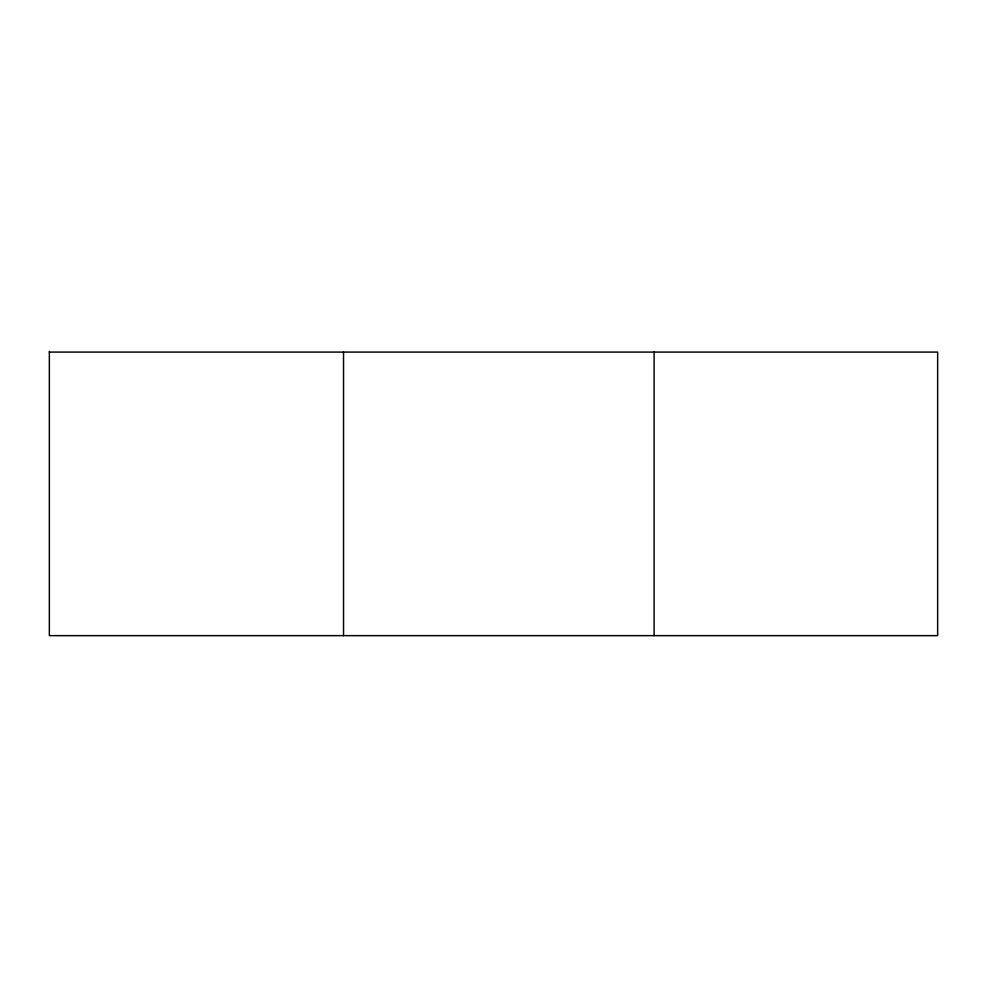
<?xml version="1.0" encoding="UTF-8"?>
<svg xmlns="http://www.w3.org/2000/svg" width="987" height="987" viewBox="0 0 987 987"><rect width="100%" height="100%" fill="white"/><g stroke="black" fill="none" stroke-linecap="round" stroke-linejoin="round"><path stroke-width="1.48" d="M49.35 352.088L937.65 352.088L937.65 635.64L49.35 635.64L49.35 351.36M654.097 352.088L654.097 635.64M343.538 352.088L343.538 635.64"/></g></svg>
